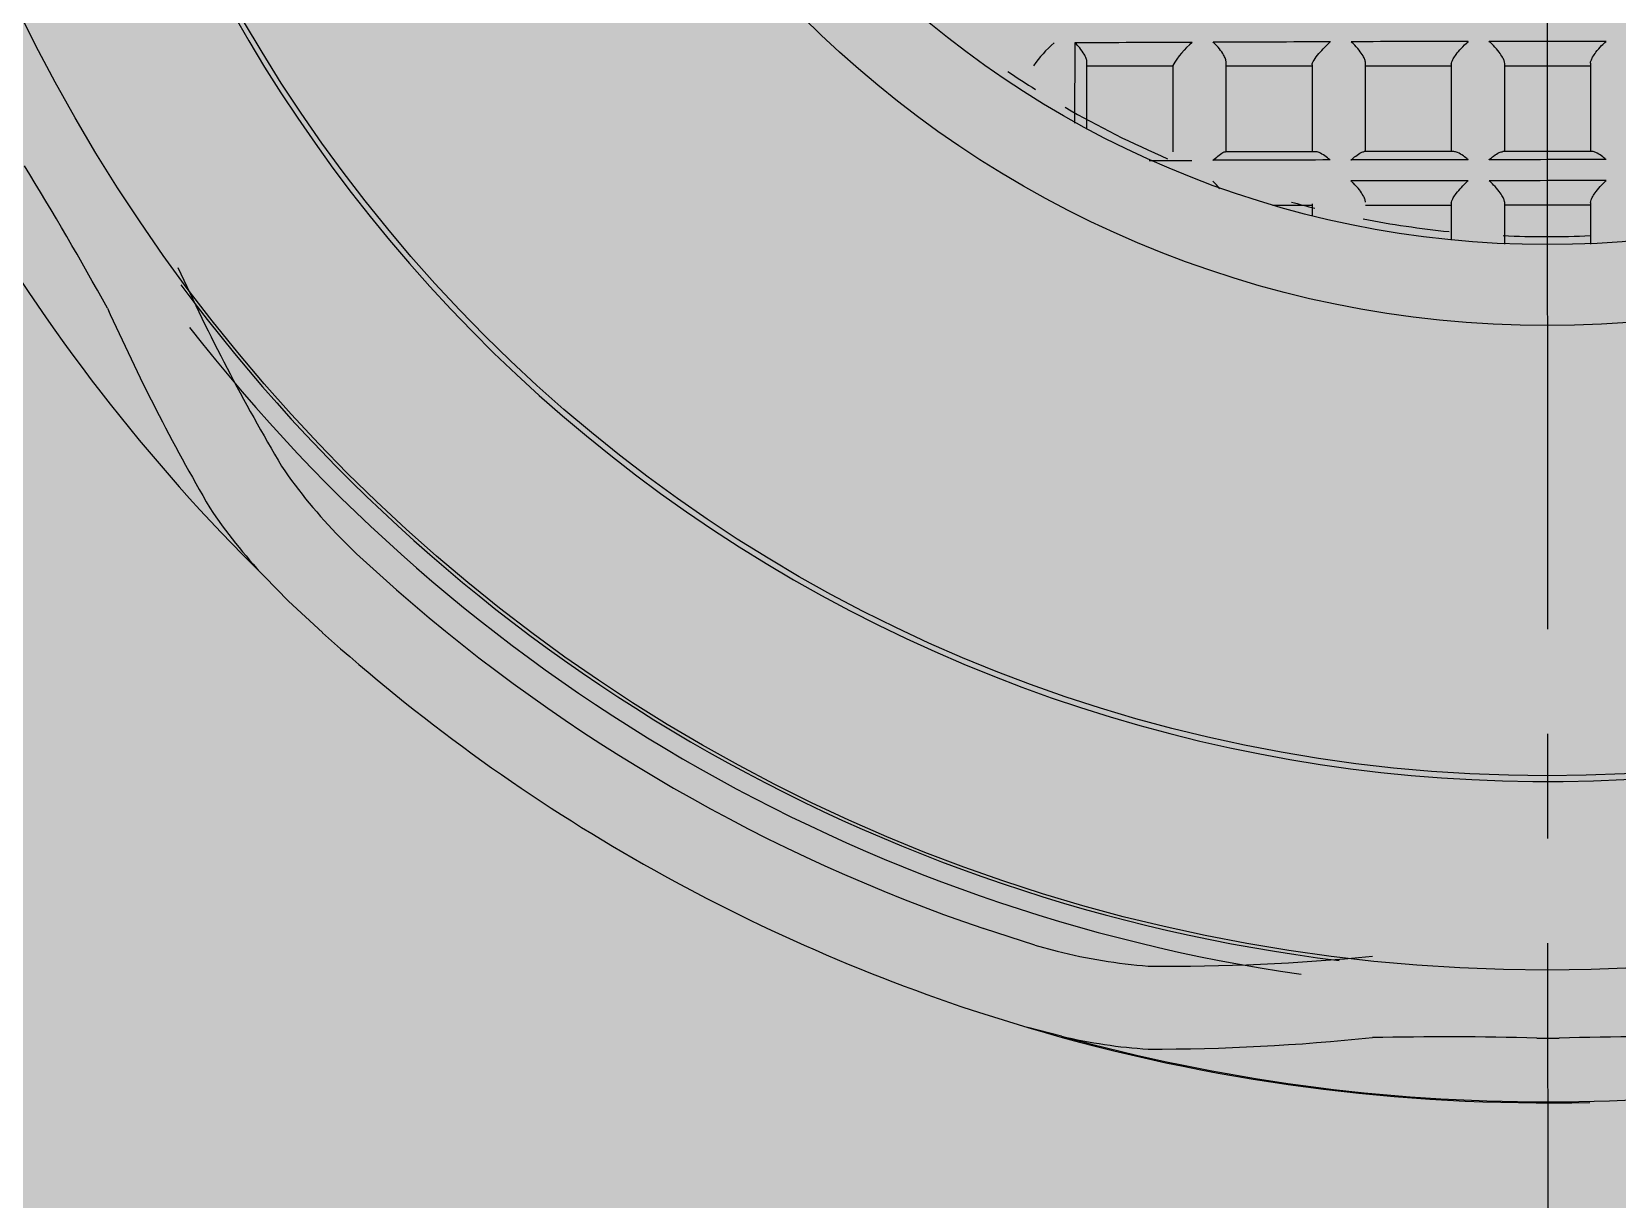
# Model space of a CAD drawing. Header units: millimetres. Extents: x 307301 to 459443, y -2888111 to -2805601.
# Drawn here: x 311700.08 to 311709.55, y -2812714.34 to -2812707.36 of the extents above; entities that cross this region are included whole.
import ezdxf

# ---------------------------------------------------------------- set-up
doc = ezdxf.new("R2010")
doc.units = ezdxf.units.MM
doc.header["$LTSCALE"] = 10
doc.header["$MEASUREMENT"] = 0
doc.linetypes.add('CENTER2', pattern=[1.125, 0.75, -0.125, 0.125, -0.125])
for name, color, linetype in [('$DDT_AUDIT_GENERATED_(131)', 7, 'Continuous'), ('$DDT_AUDIT_GENERATED_(15E)', 7, 'Continuous'), ('$DDT_AUDIT_GENERATED_(224)', 7, 'Continuous'), ('$DDT_AUDIT_GENERATED_(77)', 7, 'Continuous'), ('$DDT_AUDIT_GENERATED_(7E)', 7, 'Continuous'), ('$DDT_AUDIT_GENERATED_(901)', 7, 'Continuous'), ('$DDT_AUDIT_GENERATED_(E33)', 7, 'Continuous'), ('BMA  furniture', 6, 'Continuous'), ('Default', 7, 'Continuous'), ('Furniture - Plan', 3, 'Continuous')]:
    doc.layers.add(name, color=color, linetype=linetype)

# ---------------------------------------------------------------- blocks, each defined once
blk = doc.blocks.new('TUFTUFTU')
at = {"layer": 'Furniture - Plan', "ltscale": 0.01}
h = blk.add_hatch(color=250, dxfattribs=at)
h.dxf.hatch_style = 1
h.set_gradient(color1=(51, 51, 51), color2=(105, 105, 105), one_color=1, tint=0.41, name='INVCYLINDER')
edge = h.paths.add_edge_path()
edge.add_arc((1413476.938, -245799), 296.526, 0, 360)
at = {"layer": '$DDT_AUDIT_GENERATED_(131)', "color": 6, "linetype": 'Continuous'}
for radius, start, end in [(20.547, 37.8289, 81.7703), (11.517, 87.3763, 92.5626), (11.517, 78.9934, 84.1472), (11.517, 74.6018, 76.0366), (11.517, 59.9684, 66.7946), (11.517, 55.9645, 57.9188)]:
    blk.add_arc((1413476.938, -245799), radius, start, end, dxfattribs=at)
at = {"layer": '$DDT_AUDIT_GENERATED_(15E)', "color": 3, "linetype": 'Continuous'}
for radius in [295.946, 295.558]:
    blk.add_circle((1413476.938, -245799), radius, dxfattribs=at)
at = {"layer": '$DDT_AUDIT_GENERATED_(224)', "color": 3, "linetype": 'Continuous'}
for radius in [300, 296.526, 296.132]:
    blk.add_circle((1413476.938, -245799), radius, dxfattribs=at)
at = {"layer": '$DDT_AUDIT_GENERATED_(77)', "color": 6, "linetype": 'Continuous'}
for radius in [20.285, 17.962, 12.581]:
    blk.add_circle((1413476.938, -245799), radius, dxfattribs=at)
for radius, start, end in [(20.323, 36.5181, 82.9685), (18.03, 345.0261, 285.0261)]:
    blk.add_arc((1413476.938, -245799), radius, start, end, dxfattribs=at)
at = {"layer": '$DDT_AUDIT_GENERATED_(7E)', "color": 6, "linetype": 'Continuous'}
for p, q in [((1413482.744, -245777.926), (1413483.146, -245778.028)), ((1413483.674, -245778.191), (1413483.146, -245778.028)), ((1413483.063, -245779.013), (1413482.795, -245778.942)), ((1413483.063, -245779.013), (1413483.675, -245779.211)), ((1413491.983, -245783.124), (1413491.577, -245782.749)), ((1413490.694, -245783.259), (1413491.171, -245783.69)), ((1413491.983, -245783.124), (1413492.272, -245783.421)), ((1413491.367, -245783.886), (1413491.171, -245783.69))]:
    blk.add_line(p, q, dxfattribs=at)
for radius in [62.905, 61.937]:
    blk.add_circle((1413476.938, -245799), radius, dxfattribs=at)
for centre, radius, start, end in [((1413476.938, -245799), 21.86, 74.5973, 105.4548), ((1413476.938, -245799), 21.872, 73.5123, 91.3295), ((1413481.683, -245803.481), 25.71, 89.9453, 95.9266), ((1413481.331, -245783.834), 6.075, 76.5465, 86.4505), ((1413475.662, -245734.752), 43.166, 268.8954, 271.5065), ((1413476.939, -245799.774), 21.872, 89.6802, 90.3719), ((1413478.152, -245736.461), 41.456, 268.4918, 271.2106), ((1413476.938, -245799), 21.872, 47.9893, 72.0628), ((1413481.487, -245804.409), 25.647, 89.5077, 95.5017), ((1413481.235, -245785.045), 6.299, 75.6674, 85.6992), ((1413476.938, -245799), 20.904, 48.8514, 71.2007), ((1413487.869, -245787.601), 6.071, 33.5983, 43.5089), ((1413476.938, -245799), 21.86, 14.5973, 45.4548), ((1413486.863, -245788.295), 6.303, 34.3562, 44.3815), ((1413470.684, -245797.138), 25.71, 24.1255, 30.1068), ((1413469.979, -245797.771), 25.646, 24.5503, 30.5445), ((1413531.941, -245765.771), 43.166, 208.8954, 211.5065)]:
    blk.add_arc(centre, radius, start, end, dxfattribs=at)
at = {"layer": '$DDT_AUDIT_GENERATED_(901)', "color": 6, "linetype": 'Continuous'}
for p, q in [((1413476.42, -245787.89), (1413476.42, -245787.394)), ((1413477.446, -245787.394), (1413477.446, -245787.889)), ((1413478.085, -245787.882), (1413478.085, -245787.44)), ((1413479.75, -245787.874), (1413479.75, -245787.732)), ((1413477.446, -245787.861), (1413476.42, -245787.861)), ((1413479.111, -245787.86), (1413478.085, -245787.86)), ((1413480.219, -245787.859), (1413479.75, -245787.86)), ((1413481.695, -245788.392), (1413481.185, -245788.394)), ((1413476.398, -245788.5), (1413477.47, -245788.499)), ((1413476.421, -245789.555), (1413476.421, -245788.5)), ((1413477.447, -245788.499), (1413477.447, -245789.554)), ((1413478.055, -245788.499), (1413479.127, -245788.499)), ((1413478.086, -245789.545), (1413478.085, -245788.499)), ((1413479.111, -245788.499), (1413479.112, -245789.561)), ((1413479.713, -245788.498), (1413480.785, -245788.498)), ((1413479.75, -245789.537), (1413479.75, -245788.498)), ((1413480.776, -245788.498), (1413480.776, -245789.566)), ((1413481.415, -245789.53), (1413481.414, -245788.498)), ((1413482.44, -245788.766), (1413482.441, -245789.569)), ((1413482.584, -245789.799), (1413482.587, -245788.839)), ((1413477.447, -245789.525), (1413476.421, -245789.526)), ((1413479.112, -245789.525), (1413478.086, -245789.525)), ((1413480.776, -245789.524), (1413479.75, -245789.524)), ((1413482.441, -245789.523), (1413481.415, -245789.524))]:
    blk.add_line(p, q, dxfattribs=at)
for centre, radius, start, end in [((1413476.377, -244564.019), 1224.133, 269.993278, 270.058828), ((1413476.196, -244429.675), 1358.477, 270.071156, 270.130241), ((1413481.424, -245787.599), 0.732, 218.4799, 228.1342), ((1413476.216, -244485.405), 1302.998, 270.073326, 270.134915), ((1413474.922, -243965.241), 1823.164, 270.144928, 270.188983), ((1413476.402, -244620.03), 1168.373, 269.991721, 270.060385), ((1413480.524, -245789.009), 1.032, 309.547, 329.7008), ((1413481.917, -245788.725), 1.411, 310.5105, 325.4572), ((1413476.534, -244910.254), 879.562, 269.980511, 270.071595), ((1413476.304, -244773.47), 1016.347, 270.089011, 270.167875), ((1413474.514, -244193.857), 1595.962, 270.180084, 270.230369)]:
    blk.add_arc(centre, radius, start, end, dxfattribs=at)
for points, knots in [([(1413476.42, -245787.89), (1413476.42, -245787.899), (1413476.418, -245787.91), (1413476.414, -245787.923), (1413476.409, -245787.935), (1413476.403, -245787.948), (1413476.395, -245787.962), (1413476.384, -245787.982), (1413476.37, -245788.002), (1413476.355, -245788.022), (1413476.335, -245788.049), (1413476.311, -245788.075), (1413476.288, -245788.1), (1413476.271, -245788.117), (1413476.253, -245788.134), (1413476.236, -245788.149), (1413476.235, -245788.15), (1413476.234, -245788.151), (1413476.233, -245788.151)], [0, 0, 0, 0, 0.145875, 0.145875, 0.145875, 0.290449, 0.290449, 0.290449, 0.498511, 0.498511, 0.498511, 0.786425, 0.786425, 0.786425, 0.989253, 0.989253, 0.989253, 1, 1, 1, 1]), ([(1413477.446, -245787.889), (1413477.446, -245787.898), (1413477.449, -245787.91), (1413477.453, -245787.922), (1413477.458, -245787.934), (1413477.464, -245787.948), (1413477.472, -245787.962), (1413477.483, -245787.981), (1413477.497, -245788.001), (1413477.512, -245788.021), (1413477.532, -245788.048), (1413477.556, -245788.075), (1413477.579, -245788.099), (1413477.596, -245788.117), (1413477.614, -245788.133), (1413477.631, -245788.148), (1413477.632, -245788.149), (1413477.633, -245788.15), (1413477.634, -245788.151)], [0, 0, 0, 0, 0.145875, 0.145875, 0.145875, 0.290449, 0.290449, 0.290449, 0.498511, 0.498511, 0.498511, 0.786425, 0.786425, 0.786425, 0.989253, 0.989253, 0.989253, 1, 1, 1, 1]), ([(1413478.085, -245787.882), (1413478.085, -245787.889), (1413478.083, -245787.899), (1413478.079, -245787.91), (1413478.075, -245787.921), (1413478.069, -245787.933), (1413478.061, -245787.945), (1413478.052, -245787.962), (1413478.039, -245787.98), (1413478.026, -245787.998), (1413478.007, -245788.023), (1413477.986, -245788.048), (1413477.965, -245788.071), (1413477.939, -245788.099), (1413477.912, -245788.125), (1413477.886, -245788.148), (1413477.885, -245788.149), (1413477.884, -245788.15), (1413477.883, -245788.151)], [0, 0, 0, 0, 0.130615, 0.130615, 0.130615, 0.260342, 0.260342, 0.260342, 0.438697, 0.438697, 0.438697, 0.690382, 0.690382, 0.690382, 0.989825, 0.989825, 0.989825, 1, 1, 1, 1]), ([(1413479.111, -245787.895), (1413479.111, -245787.906), (1413479.114, -245787.919), (1413479.119, -245787.932), (1413479.123, -245787.946), (1413479.13, -245787.961), (1413479.139, -245787.975), (1413479.151, -245787.997), (1413479.166, -245788.019), (1413479.183, -245788.041), (1413479.205, -245788.069), (1413479.23, -245788.097), (1413479.255, -245788.121), (1413479.264, -245788.13), (1413479.273, -245788.138), (1413479.281, -245788.146), (1413479.282, -245788.146), (1413479.283, -245788.147), (1413479.284, -245788.148)], [0, 0, 0, 0, 0.162938, 0.162938, 0.162938, 0.324202, 0.324202, 0.324202, 0.563299, 0.563299, 0.563299, 0.883093, 0.883093, 0.883093, 0.988652, 0.988652, 0.988652, 1, 1, 1, 1]), ([(1413479.284, -245788.4), (1413479.283, -245788.4), (1413479.282, -245788.401), (1413479.281, -245788.402), (1413479.263, -245788.418), (1413479.245, -245788.432), (1413479.228, -245788.445), (1413479.205, -245788.463), (1413479.183, -245788.477), (1413479.163, -245788.487), (1413479.149, -245788.494), (1413479.136, -245788.499), (1413479.127, -245788.499)], [0, 0, 0, 0, 0.014252, 0.014252, 0.014252, 0.306746, 0.306746, 0.306746, 0.70396, 0.70396, 0.70396, 1, 1, 1, 1]), ([(1413479.533, -245788.399), (1413479.534, -245788.4), (1413479.535, -245788.401), (1413479.536, -245788.401), (1413479.556, -245788.418), (1413479.576, -245788.434), (1413479.595, -245788.448), (1413479.619, -245788.464), (1413479.643, -245788.478), (1413479.665, -245788.487), (1413479.682, -245788.494), (1413479.699, -245788.498), (1413479.713, -245788.498)], [0, 0, 0, 0, 0.014965, 0.014965, 0.014965, 0.324839, 0.324839, 0.324839, 0.702876, 0.702876, 0.702876, 1, 1, 1, 1]), ([(1413480.935, -245788.395), (1413480.934, -245788.396), (1413480.933, -245788.396), (1413480.933, -245788.397), (1413480.913, -245788.415), (1413480.893, -245788.431), (1413480.875, -245788.446), (1413480.853, -245788.463), (1413480.833, -245788.477), (1413480.816, -245788.487), (1413480.803, -245788.494), (1413480.792, -245788.498), (1413480.785, -245788.498)], [0, 0, 0, 0, 0.013794, 0.013794, 0.013794, 0.332699, 0.332699, 0.332699, 0.717117, 0.717117, 0.717117, 1, 1, 1, 1]), ([(1413476.234, -245788.403), (1413476.234, -245788.404), (1413476.235, -245788.405), (1413476.236, -245788.405), (1413476.254, -245788.42), (1413476.271, -245788.434), (1413476.288, -245788.447), (1413476.312, -245788.464), (1413476.335, -245788.479), (1413476.356, -245788.488), (1413476.372, -245788.495), (1413476.386, -245788.5), (1413476.398, -245788.5)], [0, 0, 0, 0, 0.014647, 0.014647, 0.014647, 0.296301, 0.296301, 0.296301, 0.696508, 0.696508, 0.696508, 1, 1, 1, 1]), ([(1413477.634, -245788.402), (1413477.633, -245788.403), (1413477.632, -245788.404), (1413477.631, -245788.405), (1413477.614, -245788.42), (1413477.596, -245788.434), (1413477.579, -245788.446), (1413477.555, -245788.464), (1413477.532, -245788.478), (1413477.511, -245788.488), (1413477.496, -245788.495), (1413477.481, -245788.499), (1413477.47, -245788.499)], [0, 0, 0, 0, 0.014647, 0.014647, 0.014647, 0.296301, 0.296301, 0.296301, 0.696508, 0.696508, 0.696508, 1, 1, 1, 1]), ([(1413477.883, -245788.402), (1413477.884, -245788.403), (1413477.885, -245788.404), (1413477.886, -245788.405), (1413477.904, -245788.42), (1413477.922, -245788.434), (1413477.94, -245788.447), (1413477.964, -245788.464), (1413477.988, -245788.478), (1413478.009, -245788.488), (1413478.026, -245788.495), (1413478.042, -245788.499), (1413478.055, -245788.499)], [0, 0, 0, 0, 0.0149, 0.0149, 0.0149, 0.303312, 0.303312, 0.303312, 0.696338, 0.696338, 0.696338, 1, 1, 1, 1]), ([(1413479.75, -245789.537), (1413479.75, -245789.549), (1413479.741, -245789.57), (1413479.71, -245789.618), (1413479.689, -245789.645), (1413479.624, -245789.722), (1413479.576, -245789.771), (1413479.531, -245789.811)], [0, 0, 0, 0, 0.25, 0.25, 0.5, 0.5, 1, 1, 1, 1]), ([(1413476.421, -245789.555), (1413476.421, -245789.564), (1413476.419, -245789.576), (1413476.414, -245789.588), (1413476.41, -245789.6), (1413476.403, -245789.614), (1413476.396, -245789.628), (1413476.384, -245789.647), (1413476.371, -245789.668), (1413476.356, -245789.688), (1413476.335, -245789.715), (1413476.312, -245789.742), (1413476.288, -245789.766), (1413476.271, -245789.783), (1413476.255, -245789.799), (1413476.238, -245789.813), (1413476.237, -245789.814), (1413476.236, -245789.815), (1413476.235, -245789.816)], [0, 0, 0, 0, 0.146971, 0.146971, 0.146971, 0.292613, 0.292613, 0.292613, 0.502793, 0.502793, 0.502793, 0.793256, 0.793256, 0.793256, 0.98921, 0.98921, 0.98921, 1, 1, 1, 1]), ([(1413477.447, -245789.554), (1413477.447, -245789.564), (1413477.45, -245789.575), (1413477.454, -245789.587), (1413477.459, -245789.6), (1413477.465, -245789.613), (1413477.473, -245789.627), (1413477.484, -245789.647), (1413477.498, -245789.667), (1413477.513, -245789.687), (1413477.534, -245789.714), (1413477.557, -245789.741), (1413477.581, -245789.766), (1413477.597, -245789.782), (1413477.614, -245789.798), (1413477.631, -245789.813), (1413477.632, -245789.814), (1413477.632, -245789.814), (1413477.633, -245789.815)], [0, 0, 0, 0, 0.146971, 0.146971, 0.146971, 0.292613, 0.292613, 0.292613, 0.502793, 0.502793, 0.502793, 0.793256, 0.793256, 0.793256, 0.98921, 0.98921, 0.98921, 1, 1, 1, 1]), ([(1413478.086, -245789.545), (1413478.086, -245789.553), (1413478.084, -245789.562), (1413478.08, -245789.573), (1413478.076, -245789.584), (1413478.07, -245789.596), (1413478.062, -245789.608), (1413478.053, -245789.625), (1413478.04, -245789.643), (1413478.027, -245789.66), (1413478.009, -245789.685), (1413477.988, -245789.709), (1413477.967, -245789.732), (1413477.94, -245789.761), (1413477.912, -245789.789), (1413477.885, -245789.813), (1413477.884, -245789.813), (1413477.883, -245789.814), (1413477.882, -245789.815)], [0, 0, 0, 0, 0.129049, 0.129049, 0.129049, 0.257259, 0.257259, 0.257259, 0.432473, 0.432473, 0.432473, 0.68013, 0.68013, 0.68013, 0.989883, 0.989883, 0.989883, 1, 1, 1, 1]), ([(1413479.112, -245789.561), (1413479.112, -245789.572), (1413479.114, -245789.585), (1413479.119, -245789.599), (1413479.124, -245789.613), (1413479.131, -245789.628), (1413479.14, -245789.643), (1413479.152, -245789.665), (1413479.168, -245789.688), (1413479.185, -245789.71), (1413479.207, -245789.738), (1413479.233, -245789.766), (1413479.259, -245789.791), (1413479.265, -245789.797), (1413479.272, -245789.803), (1413479.279, -245789.809), (1413479.28, -245789.81), (1413479.28, -245789.811), (1413479.281, -245789.812)], [0, 0, 0, 0, 0.167273, 0.167273, 0.167273, 0.332789, 0.332789, 0.332789, 0.579523, 0.579523, 0.579523, 0.906487, 0.906487, 0.906487, 0.9885, 0.9885, 0.9885, 1, 1, 1, 1]), ([(1413480.776, -245789.566), (1413480.776, -245789.578), (1413480.779, -245789.593), (1413480.785, -245789.608), (1413480.79, -245789.623), (1413480.798, -245789.639), (1413480.807, -245789.655), (1413480.82, -245789.679), (1413480.837, -245789.703), (1413480.856, -245789.726), (1413480.878, -245789.754), (1413480.903, -245789.78), (1413480.928, -245789.803), (1413480.929, -245789.804), (1413480.93, -245789.805), (1413480.931, -245789.806)], [0, 0, 0, 0, 0.187816, 0.187816, 0.187816, 0.373526, 0.373526, 0.373526, 0.654344, 0.654344, 0.654344, 0.987809, 0.987809, 0.987809, 1, 1, 1, 1]), ([(1413482.441, -245789.569), (1413482.441, -245789.582), (1413482.444, -245789.598), (1413482.45, -245789.614), (1413482.456, -245789.63), (1413482.464, -245789.646), (1413482.473, -245789.663), (1413482.488, -245789.688), (1413482.506, -245789.714), (1413482.526, -245789.738), (1413482.543, -245789.758), (1413482.562, -245789.778), (1413482.581, -245789.796), (1413482.582, -245789.797), (1413482.583, -245789.798), (1413482.584, -245789.799)], [0, 0, 0, 0, 0.206973, 0.206973, 0.206973, 0.411563, 0.411563, 0.411563, 0.722178, 0.722178, 0.722178, 0.987183, 0.987183, 0.987183, 1, 1, 1, 1])]:
    blk.add_open_spline(points, degree=3, knots=knots, dxfattribs=at)
blk.add_open_spline([(1413481.181, -245789.805), (1413481.652, -245789.803), (1413482.12, -245789.801), (1413482.584, -245789.799)], degree=3, dxfattribs=at)
at = {"layer": '$DDT_AUDIT_GENERATED_(E33)', "color": 6, "linetype": 'Continuous'}
blk.add_circle((1413476.938, -245799), 11.613, dxfattribs=at)
at = {"layer": 'Default', "color": 6, "linetype": 'CENTER2'}
blk.add_line((1413476.921, -245760.289), (1413476.956, -245837.711), dxfattribs=at)
blk = doc.blocks.new('SDTYTYT')
at = {"layer": 'Furniture - Plan', "color": 3, "xscale": 0.5000000000000486, "yscale": 0.5000000000000486, "zscale": 0.5000000000000486, "rotation": 180}
blk.add_blockref('TUFTUFTU', (925445.3989, -2867082.7135), dxfattribs=at)

msp = doc.modelspace()

# ---------------------------------------------------------------- block references
at = {"layer": 'BMA  furniture'}
msp.add_blockref('SDTYTYT', (93002.2056, -68519.6117, 0.0555), dxfattribs=at)

doc.saveas('drawing.dxf')
